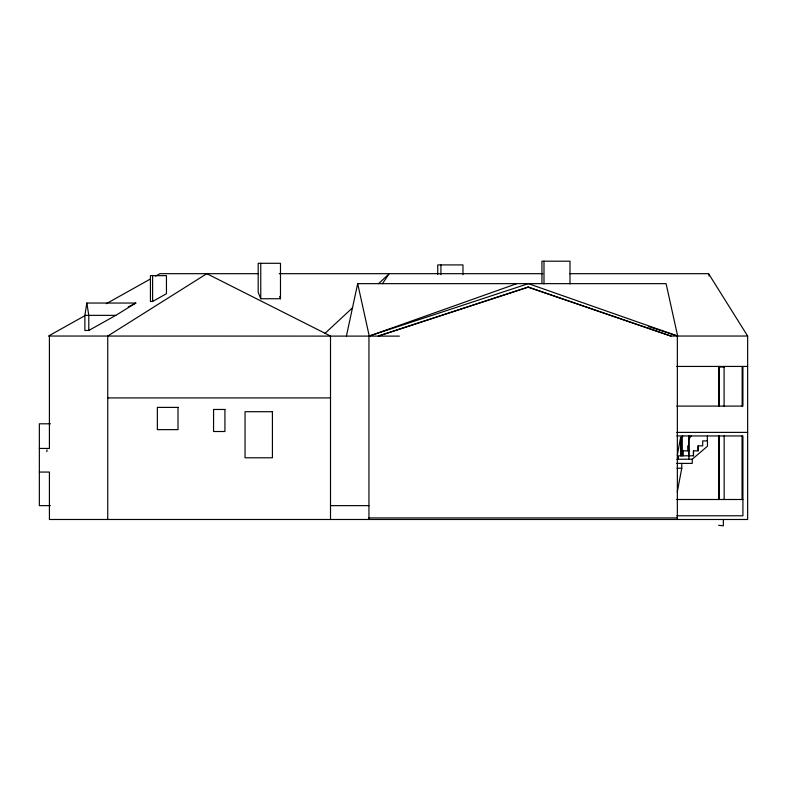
<?xml version="1.0" encoding="UTF-8"?>
<svg xmlns="http://www.w3.org/2000/svg" width="787" height="787" viewBox="0 0 787 787"><rect width="100%" height="100%" fill="white"/><g stroke="black" fill="none" stroke-linecap="round" stroke-linejoin="round"><path stroke-width="1.18" d="M46.797 451.689L47.023 449.908M84.878 315.361L86.826 303.044L135.817 303.044L115.778 315.361L88.783 330.471L84.878 330.471L84.878 315.361L115.778 315.361M677.302 455.309L680.607 437.385L681.916 437.385L681.916 455.811M677.273 492.003L681.768 468.235L681.768 463.405M346.418 336.039L357.682 283.645L666.087 283.645L677.656 336.039L648.518 326.546M682.801 435.949L681.768 437.385L681.768 455.811M382.354 283.743L389.27 273.679L378.527 283.664M691.084 435.949L688.9 439.274M324.805 333.55L352.556 307.776M676.84 459.234L692.245 459.234L707.464 446.209L707.464 440.917L702.702 440.917L702.702 445.875L698.069 445.875L698.069 450.843M84.927 315.656L48.509 336.039L399.393 336.118M106.343 303.664L150.258 279.08M155.619 276.08L159.899 273.679L258.313 273.679M152.609 301.46L166.451 293.718L166.451 275.647L150.435 275.647L150.435 301.46L152.609 301.46L152.609 275.647M128.202 306.96L135.817 303.044M357.682 283.645L369.251 336.039L516.813 283.645M369.251 336.039L528.382 283.645L677.656 336.039M378.242 336.039L528.077 287.088L670.967 336.039M378.547 336.039L528.382 287.088M279.218 273.679L542.784 273.679M569.798 273.679L708.585 273.679L747.65 336.039L747.65 519.489L49.414 519.489L49.414 472.062L39.35 472.062M260.763 298.735L280.487 298.735L280.487 263.301L258.185 263.301L258.185 292.292L260.763 298.735L260.763 263.301M747.65 336.039L670.662 336.039L528.077 287.088M676.761 366.437L747.65 366.437M719.367 367.037L724.099 367.037M107.74 397.917L330.51 397.917M676.761 406.092L742.918 406.092L742.918 366.437M50.417 423.8L39.35 423.8L39.35 505.638L50.398 505.638M676.761 432.378L747.65 432.378M676.761 435.949L742.918 435.949L742.918 515.78L676.761 515.78M687.7 445.875L687.848 450.843M39.35 448.433L49.414 448.433L49.414 336.039M683.057 450.843L688.881 450.843M676.682 463.405L692.245 463.405L692.245 459.234M676.977 468.235L681.768 468.235M676.761 499.499L742.918 499.499M330.51 505.638L368.946 505.638M368.946 517.935L677.351 517.935M718.62 525.313L723.351 525.805L723.351 519.489M279.631 296.591L280.487 298.735M708.585 273.679L709.136 276.04M86.826 303.044L88.783 315.361L88.783 330.471M742.161 366.437L742.161 406.092M742.062 435.949L742.062 499.499M724.148 435.949L724.148 499.499M724.099 366.437L724.099 406.181M719.416 435.949L719.416 499.499M719.367 366.437L719.367 406.181M718.62 366.437L718.62 406.181M718.62 435.949L718.62 499.499M707.346 435.949L707.346 440.917M698.177 445.875L698.177 450.843L693.426 450.843L693.426 455.811M693.534 450.843L693.534 455.811L678.424 455.811L678.424 459.234M688.9 435.949L688.9 459.234M688.782 435.949L688.782 455.811M683.214 450.843L683.214 455.811M680.607 437.385L680.607 455.811M677.351 336.039L677.351 519.489M569.985 283.9L569.985 261.195L541.938 261.195L541.938 283.477M543.994 261.195L543.994 283.9M462.972 274.633L462.972 264.914L437.749 264.914L437.749 274.515M440.927 264.914L440.927 274.633M368.946 336.039L368.946 519.489M330.51 519.489L330.51 336.039L206.804 273.679L107.74 336.039L107.74 519.489M178.01 407.391L157.351 407.391L157.351 429.633L178.01 429.633L178.01 407.391M224.925 409.466L213.562 409.466L213.562 431.512L224.925 431.512L224.925 409.466M272.42 411.709L245.042 411.709L245.042 457.788L272.42 457.788L272.42 411.709"/></g></svg>
